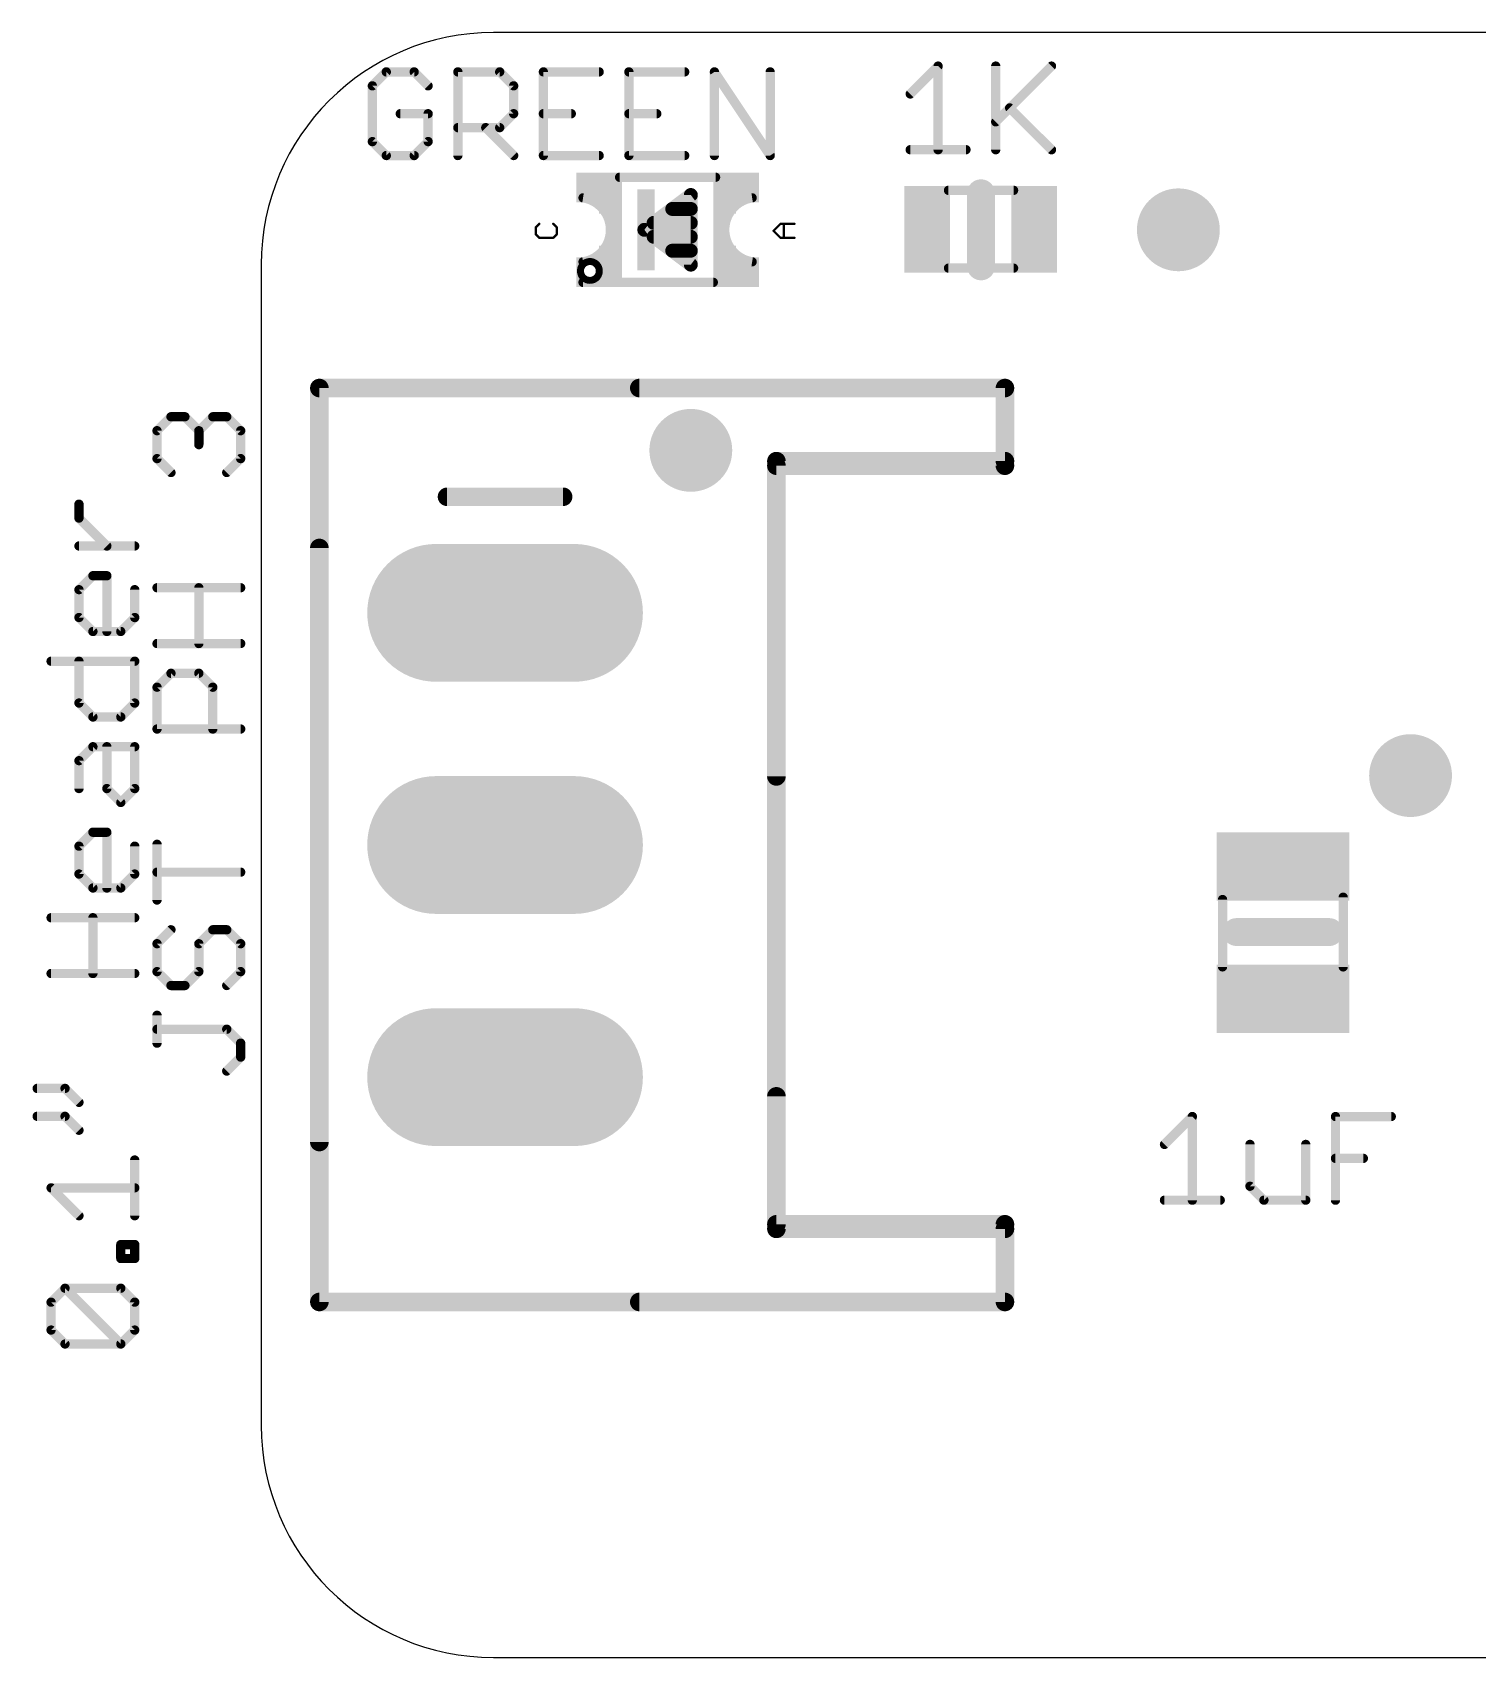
# Model space of a CAD drawing. Extents: x -2.5 to 25.4, y 0 to 17.8.
# Drawn here: x -2.5 to 13.31, y 0 to 17.78 of the extents above; entities that cross this region are included whole.
import ezdxf

# ---------------------------------------------------------------- set-up
doc = ezdxf.new("R2010")
doc.units = 0
for name, color, linetype in [('17', 110, 'CONTINUOUS'), ('18', 110, 'CONTINUOUS'), ('20', 53, 'CONTINUOUS'), ('21', 40, 'CONTINUOUS'), ('27', 253, 'CONTINUOUS'), ('51', 253, 'CONTINUOUS')]:
    doc.layers.add(name, color=color, linetype=linetype)

# ---------------------------------------------------------------- blocks, each defined once
blk = doc.blocks.new('RECT')
blk.add_solid([(-0.5, -0.5), (0.5, -0.5), (-0.5, 0.5), (0.5, 0.5)])
blk = doc.blocks.new('LONGP100')
at = {"const_width": 1}
blk.add_lwpolyline([(-0.5, 0), (0.5, 0)], dxfattribs=at)
at = {"const_width": 0.5}
for points in [[(-0.5, 0.25, 1), (-0.5, -0.25)], [(0.5, -0.25, 1), (0.5, 0.25)]]:
    blk.add_lwpolyline(points, format="xyb", dxfattribs=at)
blk = doc.blocks.new('ROUNDV')
at = {"const_width": 0.5}
blk.add_lwpolyline([(0, -0.25, 1), (0, 0.25, 1), (0, -0.25)], format="xyb", dxfattribs=at)

msp = doc.modelspace()

# ---------------------------------------------------------------- linework, layer by layer
at = {"layer": '20'}
for p, q in [((22.733, 17.78), (2.54, 17.78)), ((0, 15.24), (0, 2.54)), ((2.54, 0), (22.733, 0))]:
    msp.add_line(p, q, dxfattribs=at)
for centre, start, end in [((2.54, 15.24), 90, 180), ((2.54, 2.54), 180, 270)]:
    msp.add_arc(centre, 2.54, start, end, dxfattribs=at)
at = {"layer": '21'}
for points, const_width in [([(4.699, 16.002), (4.191, 15.621)], 0.1524), ([(4.699, 15.24), (4.699, 16.002)], 0.1524), ([(7.874, 16.021), (7.874, 15.221)], 0.3048), ([(4.4958, 15.8496), (4.699, 15.8496)], 0.1524), ([(4.191, 15.621), (4.699, 15.24)], 0.1524), ([(4.2926, 15.6972), (4.699, 15.6972)], 0.1524), ([(4.2926, 15.5448), (4.699, 15.5448)], 0.1524), ([(4.4958, 15.3924), (4.699, 15.3924)], 0.1524), ([(4.1355, 13.89), (8.1355, 13.89)], 0.2032), ([(8.1355, 13.89), (8.1355, 13.04)], 0.2032), ([(8.1355, 13.04), (5.6355, 13.04)], 0.2032), ([(5.6355, 13.04), (5.6355, 9.64)], 0.2032), ([(0.6355, 5.64), (0.6355, 12.14)], 0.2032), ([(11.684, 7.9375), (10.668, 7.9375)], 0.3048), ([(5.6355, 6.14), (5.6355, 4.74)], 0.2032), ([(5.6355, 4.74), (8.1355, 4.74)], 0.2032), ([(8.1355, 4.74), (8.1355, 3.89)], 0.2032), ([(8.1355, 3.89), (4.1355, 3.89)], 0.2032)]:
    msp.add_lwpolyline(points, dxfattribs=dict(at, const_width=const_width))
for points, const_width in [([(4.7371, 16.002, 1), (4.6609, 16.002)], 0.0762), ([(4.7219, 15.9715, 1), (4.6761, 16.0325)], 0.0762), ([(7.9502, 16.021, 1), (7.7978, 16.021)], 0.1524), ([(4.4958, 15.8877, 1), (4.4958, 15.8115)], 0.0762), ([(4.699, 15.8115, 1), (4.699, 15.8877)], 0.0762), ([(4.2139, 15.6515, 1), (4.1681, 15.5905)], 0.0762), ([(4.1681, 15.6515, 1), (4.2139, 15.5905)], 0.0762), ([(4.2926, 15.7353, 1), (4.2926, 15.6591)], 0.0762), ([(4.699, 15.6591, 1), (4.699, 15.7353)], 0.0762), ([(4.2926, 15.5829, 1), (4.2926, 15.5067)], 0.0762), ([(4.4958, 15.4305, 1), (4.4958, 15.3543)], 0.0762), ([(4.699, 15.5067, 1), (4.699, 15.5829)], 0.0762), ([(4.699, 15.3543, 1), (4.699, 15.4305)], 0.0762), ([(4.6761, 15.2095, 1), (4.7219, 15.2705)], 0.0762), ([(7.7978, 15.221, 1), (7.9502, 15.221)], 0.1524), ([(4.6609, 15.24, 1), (4.7371, 15.24)], 0.0762), ([(4.1355, 13.9408, 1), (4.1355, 13.8392)], 0.1016), ([(8.1863, 13.89, 1), (8.0847, 13.89)], 0.1016), ([(8.1355, 13.8392, 1), (8.1355, 13.9408)], 0.1016), ([(5.6355, 13.0908, 1), (5.6355, 12.9892)], 0.1016), ([(5.6863, 13.04, 1), (5.5847, 13.04)], 0.1016), ([(8.0847, 13.04, 1), (8.1863, 13.04)], 0.1016), ([(8.1355, 12.9892, 1), (8.1355, 13.0908)], 0.1016), ([(0.6863, 12.14, 1), (0.5847, 12.14)], 0.1016), ([(5.5847, 9.64, 1), (5.6863, 9.64)], 0.1016), ([(10.668, 8.0137, 1), (10.668, 7.8613)], 0.1524), ([(11.684, 7.8613, 1), (11.684, 8.0137)], 0.1524), ([(5.6863, 6.14, 1), (5.5847, 6.14)], 0.1016), ([(0.5847, 5.64, 1), (0.6863, 5.64)], 0.1016), ([(5.6355, 4.7908, 1), (5.6355, 4.6892)], 0.1016), ([(8.1863, 4.74, 1), (8.0847, 4.74)], 0.1016), ([(8.1355, 4.6892, 1), (8.1355, 4.7908)], 0.1016), ([(5.5847, 4.74, 1), (5.6863, 4.74)], 0.1016), ([(4.1355, 3.9408, 1), (4.1355, 3.8392)], 0.1016), ([(8.0847, 3.89, 1), (8.1863, 3.89)], 0.1016), ([(8.1355, 3.8392, 1), (8.1355, 3.9408)], 0.1016)]:
    msp.add_lwpolyline(points, format="xyb", dxfattribs=dict(at, const_width=const_width))
at = {"layer": '27', "const_width": 0.1016}
for points in [[(7.0993, 17.1074), (7.4044, 17.4125)], [(7.4044, 17.4125), (7.4044, 16.4973)], [(8.0348, 17.4125), (8.0348, 16.4973)], [(8.0348, 16.8024), (8.6449, 17.4125)], [(1.3677, 17.349), (1.2152, 17.1965)], [(1.2152, 17.1965), (1.2152, 16.5863)], [(1.6728, 17.349), (1.3677, 17.349)], [(1.8253, 17.1965), (1.6728, 17.349)], [(2.1507, 16.4338), (2.1507, 17.349)], [(2.1507, 17.349), (2.6083, 17.349)], [(2.6083, 17.349), (2.7608, 17.1965)], [(2.7608, 17.1965), (2.7608, 16.8914)], [(3.6964, 17.349), (3.0862, 17.349)], [(3.0862, 17.349), (3.0862, 16.4338)], [(4.6319, 17.349), (4.0218, 17.349)], [(4.0218, 17.349), (4.0218, 16.4338)], [(4.9573, 16.4338), (4.9573, 17.349)], [(4.9573, 17.349), (5.5674, 16.4338)], [(5.5674, 16.4338), (5.5674, 17.349)], [(1.8253, 16.8914), (1.5203, 16.8914)], [(1.8253, 16.5863), (1.8253, 16.8914)], [(2.7608, 16.8914), (2.6083, 16.7389)], [(3.0862, 16.8914), (3.3913, 16.8914)], [(4.0218, 16.8914), (4.3268, 16.8914)], [(8.1873, 16.9549), (8.6449, 16.4973)], [(2.6083, 16.7389), (2.1507, 16.7389)], [(2.4558, 16.7389), (2.7608, 16.4338)], [(1.2152, 16.5863), (1.3677, 16.4338)], [(1.6728, 16.4338), (1.8253, 16.5863)], [(7.0993, 16.4973), (7.7094, 16.4973)], [(1.3677, 16.4338), (1.6728, 16.4338)], [(3.0862, 16.4338), (3.6964, 16.4338)], [(4.0218, 16.4338), (4.6319, 16.4338)], [(-1.1405, 13.423), (-0.9879, 13.5755)], [(-0.9879, 13.5755), (-0.8354, 13.5755)], [(-0.8354, 13.5755), (-0.6829, 13.423)], [(-0.6829, 13.423), (-0.5304, 13.5755)], [(-0.5304, 13.5755), (-0.3778, 13.5755)], [(-0.3778, 13.5755), (-0.2253, 13.423)], [(-1.1405, 13.118), (-1.1405, 13.423)], [(-0.6829, 13.423), (-0.6829, 13.2705)], [(-0.2253, 13.423), (-0.2253, 13.118)], [(-0.9879, 12.9654), (-1.1405, 13.118)], [(-0.2253, 13.118), (-0.3778, 12.9654)], [(-1.9944, 12.4668), (-1.9944, 12.6193)], [(-1.6894, 12.1617), (-1.9944, 12.4668)], [(-1.3843, 12.1617), (-1.9944, 12.1617)], [(-1.9944, 11.6838), (-1.8419, 11.8363)], [(-1.8419, 11.8363), (-1.6894, 11.8363)], [(-1.6894, 11.8363), (-1.6894, 11.2262)], [(-1.1405, 11.7045), (-0.2253, 11.7045)], [(-0.6829, 11.0944), (-0.6829, 11.7045)], [(-1.9944, 11.3787), (-1.9944, 11.6838)], [(-1.3843, 11.6838), (-1.3843, 11.3787)], [(-1.8419, 11.2262), (-1.9944, 11.3787)], [(-1.3843, 11.3787), (-1.5368, 11.2262)], [(-1.5368, 11.2262), (-1.8419, 11.2262)], [(-0.2253, 11.0944), (-1.1405, 11.0944)], [(-2.2995, 10.9008), (-1.3843, 10.9008)], [(-1.9944, 10.4432), (-1.9944, 10.9008)], [(-1.3843, 10.9008), (-1.3843, 10.4432)], [(-1.1405, 10.6165), (-0.9879, 10.769)], [(-0.9879, 10.769), (-0.6829, 10.769)], [(-0.6829, 10.769), (-0.5304, 10.6165)], [(-1.8419, 10.2907), (-1.9944, 10.4432)], [(-1.3843, 10.4432), (-1.5368, 10.2907)], [(-1.1405, 10.1589), (-1.1405, 10.6165)], [(-0.5304, 10.6165), (-0.5304, 10.1589)], [(-1.5368, 10.2907), (-1.8419, 10.2907)], [(-0.2253, 10.1589), (-1.1405, 10.1589)], [(-1.9944, 9.8127), (-1.8419, 9.9653)], [(-1.8419, 9.9653), (-1.3843, 9.9653)], [(-1.6894, 9.5077), (-1.6894, 9.9653)], [(-1.3843, 9.9653), (-1.3843, 9.5077)], [(-1.9944, 9.5077), (-1.9944, 9.8127)], [(-1.5368, 9.3551), (-1.6894, 9.5077)], [(-1.3843, 9.5077), (-1.5368, 9.3551)], [(-1.9944, 8.8772), (-1.8419, 9.0297)], [(-1.8419, 9.0297), (-1.6894, 9.0297)], [(-1.6894, 9.0297), (-1.6894, 8.4196)], [(-1.9944, 8.5721), (-1.9944, 8.8772)], [(-1.3843, 8.8772), (-1.3843, 8.5721)], [(-1.1405, 8.2878), (-1.1405, 8.898)], [(-1.8419, 8.4196), (-1.9944, 8.5721)], [(-1.3843, 8.5721), (-1.5368, 8.4196)], [(-0.2253, 8.5929), (-1.1405, 8.5929)], [(-1.5368, 8.4196), (-1.8419, 8.4196)], [(-2.2995, 8.0942), (-1.3843, 8.0942)], [(-1.8419, 7.4841), (-1.8419, 8.0942)], [(-0.9879, 7.9624), (-1.1405, 7.8099)], [(-0.6829, 7.8099), (-0.5304, 7.9624)], [(-0.5304, 7.9624), (-0.3778, 7.9624)], [(-0.3778, 7.9624), (-0.2253, 7.8099)], [(-1.1405, 7.8099), (-1.1405, 7.5048)], [(-0.6829, 7.5048), (-0.6829, 7.8099)], [(-0.2253, 7.8099), (-0.2253, 7.5048)], [(-1.3843, 7.4841), (-2.2995, 7.4841)], [(-1.1405, 7.5048), (-0.9879, 7.3523)], [(-0.8354, 7.3523), (-0.6829, 7.5048)], [(-0.2253, 7.5048), (-0.3778, 7.3523)], [(-0.9879, 7.3523), (-0.8354, 7.3523)], [(-1.1405, 6.7219), (-1.1405, 7.0269)], [(-0.3778, 6.8744), (-1.1405, 6.8744)], [(-0.2253, 6.7219), (-0.3778, 6.8744)], [(-0.2253, 6.5693), (-0.2253, 6.7219)], [(-0.3778, 6.4168), (-0.2253, 6.5693)], [(-2.452, 6.2266), (-2.1469, 6.2266)], [(-2.1469, 6.2266), (-1.9944, 6.074)], [(-2.452, 5.9215), (-2.1469, 5.9215)], [(-2.1469, 5.9215), (-1.9944, 5.769)], [(9.8807, 5.6139), (10.1858, 5.919)], [(10.1858, 5.919), (10.1858, 5.0038)], [(11.7518, 5.0038), (11.7518, 5.919)], [(11.7518, 5.919), (12.3619, 5.919)], [(10.8163, 5.6139), (10.8163, 5.1563)], [(11.4264, 5.0038), (11.4264, 5.6139)], [(11.7518, 5.4614), (12.0568, 5.4614)], [(-1.3843, 4.8335), (-1.3843, 5.4436)], [(-1.9944, 4.8335), (-2.2995, 5.1385)], [(-2.2995, 5.1385), (-1.3843, 5.1385)], [(10.8163, 5.1563), (10.9688, 5.0038)], [(9.8807, 5.0038), (10.4909, 5.0038)], [(10.9688, 5.0038), (11.4264, 5.0038)], [(-1.5368, 4.3657), (-1.5368, 4.5182)], [(-1.5368, 4.5182), (-1.3843, 4.5182)], [(-1.3843, 4.5182), (-1.3843, 4.3657)], [(-1.3843, 4.3657), (-1.5368, 4.3657)], [(-2.2995, 3.8878), (-2.1469, 4.0403)], [(-2.1469, 4.0403), (-1.5368, 4.0403)], [(-1.5368, 3.4302), (-2.1469, 4.0403)], [(-1.5368, 4.0403), (-1.3843, 3.8878)], [(-2.2995, 3.5827), (-2.2995, 3.8878)], [(-1.3843, 3.8878), (-1.3843, 3.5827)], [(-2.1469, 3.4302), (-2.2995, 3.5827)], [(-1.3843, 3.5827), (-1.5368, 3.4302)], [(-1.5368, 3.4302), (-2.1469, 3.4302)]]:
    msp.add_lwpolyline(points, dxfattribs=at)
at = {"layer": '27', "const_width": 0.0508}
for points in [[(7.4298, 17.4125, 1), (7.379, 17.4125)], [(7.4223, 17.3945, 1), (7.3864, 17.4304)], [(8.0602, 17.4125, 1), (8.0094, 17.4125)], [(8.6629, 17.3945, 1), (8.627, 17.4304)], [(1.2406, 17.1965, 1), (1.1898, 17.1965)], [(1.3677, 17.3744, 1), (1.3677, 17.3236)], [(1.3857, 17.331, 1), (1.3498, 17.3669)], [(1.6908, 17.3669, 1), (1.6548, 17.331)], [(1.6728, 17.3236, 1), (1.6728, 17.3744)], [(2.1761, 17.349, 1), (2.1253, 17.349)], [(2.1507, 17.3744, 1), (2.1507, 17.3236)], [(2.6263, 17.3669, 1), (2.5904, 17.331)], [(2.6083, 17.3236, 1), (2.6083, 17.3744)], [(2.7862, 17.1965, 1), (2.7354, 17.1965)], [(3.0862, 17.3744, 1), (3.0862, 17.3236)], [(3.1116, 17.349, 1), (3.0608, 17.349)], [(3.6964, 17.3236, 1), (3.6964, 17.3744)], [(4.0218, 17.3744, 1), (4.0218, 17.3236)], [(4.0472, 17.349, 1), (3.9964, 17.349)], [(4.6319, 17.3236, 1), (4.6319, 17.3744)], [(4.9784, 17.3631, 1), (4.9361, 17.3349)], [(4.9827, 17.349, 1), (4.9319, 17.349)], [(5.5928, 17.349, 1), (5.542, 17.349)], [(1.1972, 17.2144, 1), (1.2332, 17.1785)], [(1.8074, 17.1785, 1), (1.8433, 17.2144)], [(2.7429, 17.1785, 1), (2.7788, 17.2144)], [(7.0813, 17.1254, 1), (7.1173, 17.0895)], [(1.5203, 16.9168, 1), (1.5203, 16.866)], [(1.8507, 16.8914, 1), (1.7999, 16.8914)], [(1.8253, 16.866, 1), (1.8253, 16.9168)], [(2.7354, 16.8914, 1), (2.7862, 16.8914)], [(2.7788, 16.8734, 1), (2.7429, 16.9094)], [(3.0862, 16.9168, 1), (3.0862, 16.866)], [(3.3913, 16.866, 1), (3.3913, 16.9168)], [(4.0218, 16.9168, 1), (4.0218, 16.866)], [(4.3268, 16.866, 1), (4.3268, 16.9168)], [(8.2053, 16.9729, 1), (8.1694, 16.9369)], [(2.1507, 16.7643, 1), (2.1507, 16.7135)], [(2.4737, 16.7568, 1), (2.4378, 16.7209)], [(2.5904, 16.7568, 1), (2.6263, 16.7209)], [(2.6083, 16.7135, 1), (2.6083, 16.7643)], [(8.0169, 16.8203, 1), (8.0528, 16.7844)], [(1.2332, 16.6043, 1), (1.1972, 16.5684)], [(1.1898, 16.5863, 1), (1.2406, 16.5863)], [(1.7999, 16.5863, 1), (1.8507, 16.5863)], [(1.8433, 16.5684, 1), (1.8074, 16.6043)], [(7.0993, 16.5227, 1), (7.0993, 16.4719)], [(7.7094, 16.4719, 1), (7.7094, 16.5227)], [(8.627, 16.4793, 1), (8.6629, 16.5153)], [(1.3677, 16.4592, 1), (1.3677, 16.4084)], [(1.3498, 16.4158, 1), (1.3857, 16.4518)], [(1.6548, 16.4518, 1), (1.6908, 16.4158)], [(1.6728, 16.4084, 1), (1.6728, 16.4592)], [(2.1253, 16.4338, 1), (2.1761, 16.4338)], [(2.7429, 16.4158, 1), (2.7788, 16.4518)], [(3.0862, 16.4592, 1), (3.0862, 16.4084)], [(3.0608, 16.4338, 1), (3.1116, 16.4338)], [(3.6964, 16.4084, 1), (3.6964, 16.4592)], [(4.0218, 16.4592, 1), (4.0218, 16.4084)], [(3.9964, 16.4338, 1), (4.0472, 16.4338)], [(4.6319, 16.4084, 1), (4.6319, 16.4592)], [(4.9319, 16.4338, 1), (4.9827, 16.4338)], [(5.542, 16.4338, 1), (5.5928, 16.4338)], [(5.5463, 16.4197, 1), (5.5885, 16.4479)], [(7.379, 16.4973, 1), (7.4298, 16.4973)], [(8.0094, 16.4973, 1), (8.0602, 16.4973)], [(-0.9879, 13.6009, 1), (-0.9879, 13.5502)], [(-0.97, 13.5576, 1), (-1.0059, 13.5935)], [(-0.8175, 13.5935, 1), (-0.8534, 13.5576)], [(-0.8354, 13.5502, 1), (-0.8354, 13.6009)], [(-0.5304, 13.6009, 1), (-0.5304, 13.5502)], [(-0.5124, 13.5576, 1), (-0.5483, 13.5935)], [(-0.3599, 13.5935, 1), (-0.3958, 13.5576)], [(-0.3778, 13.5502, 1), (-0.3778, 13.6009)], [(-1.1151, 13.423, 1), (-1.1659, 13.423)], [(-1.1584, 13.441, 1), (-1.1225, 13.4051)], [(-0.6575, 13.423, 1), (-0.7083, 13.423)], [(-0.7009, 13.441, 1), (-0.6649, 13.4051)], [(-0.7009, 13.4051, 1), (-0.6649, 13.441)], [(-0.1999, 13.423, 1), (-0.2507, 13.423)], [(-0.2433, 13.4051, 1), (-0.2073, 13.441)], [(-1.1225, 13.1359, 1), (-1.1584, 13.1)], [(-0.7083, 13.2705, 1), (-0.6575, 13.2705)], [(-0.2073, 13.1, 1), (-0.2433, 13.1359)], [(-1.1659, 13.118, 1), (-1.1151, 13.118)], [(-1.0059, 12.9475, 1), (-0.97, 12.9834)], [(-0.3958, 12.9834, 1), (-0.3599, 12.9475)], [(-0.2507, 13.118, 1), (-0.1999, 13.118)], [(-1.969, 12.6193, 1), (-2.0198, 12.6193)], [(-1.9765, 12.4847, 1), (-2.0124, 12.4488)], [(-2.0198, 12.4668, 1), (-1.969, 12.4668)], [(-1.9944, 12.1871, 1), (-1.9944, 12.1363)], [(-1.7073, 12.1437, 1), (-1.6714, 12.1797)], [(-1.3843, 12.1363, 1), (-1.3843, 12.1871)], [(-1.8419, 11.8617, 1), (-1.8419, 11.8109)], [(-1.8239, 11.8183, 1), (-1.8599, 11.8543)], [(-1.664, 11.8363, 1), (-1.7148, 11.8363)], [(-1.6894, 11.8109, 1), (-1.6894, 11.8617)], [(-1.1405, 11.7299, 1), (-1.1405, 11.6791)], [(-0.6575, 11.7045, 1), (-0.7083, 11.7045)], [(-0.2253, 11.6791, 1), (-0.2253, 11.7299)], [(-1.969, 11.6838, 1), (-2.0198, 11.6838)], [(-2.0124, 11.7017, 1), (-1.9765, 11.6658)], [(-1.3589, 11.6838, 1), (-1.4097, 11.6838)], [(-1.9765, 11.3967, 1), (-2.0124, 11.3607)], [(-2.0198, 11.3787, 1), (-1.969, 11.3787)], [(-1.4097, 11.3787, 1), (-1.3589, 11.3787)], [(-1.3663, 11.3607, 1), (-1.4023, 11.3967)], [(-1.8419, 11.2516, 1), (-1.8419, 11.2008)], [(-1.8599, 11.2082, 1), (-1.8239, 11.2441)], [(-1.7148, 11.2262, 1), (-1.664, 11.2262)], [(-1.5548, 11.2441, 1), (-1.5189, 11.2082)], [(-1.5368, 11.2008, 1), (-1.5368, 11.2516)], [(-1.1405, 11.1198, 1), (-1.1405, 11.069)], [(-0.7083, 11.0944, 1), (-0.6575, 11.0944)], [(-0.2253, 11.069, 1), (-0.2253, 11.1198)], [(-2.2995, 10.9262, 1), (-2.2995, 10.8754)], [(-1.969, 10.9008, 1), (-2.0198, 10.9008)], [(-1.3589, 10.9008, 1), (-1.4097, 10.9008)], [(-1.3843, 10.8754, 1), (-1.3843, 10.9262)], [(-0.9879, 10.7944, 1), (-0.9879, 10.7436)], [(-0.97, 10.751, 1), (-1.0059, 10.787)], [(-0.6649, 10.787, 1), (-0.7009, 10.751)], [(-0.6829, 10.7436, 1), (-0.6829, 10.7944)], [(-1.9765, 10.4611, 1), (-2.0124, 10.4252)], [(-1.3663, 10.4252, 1), (-1.4023, 10.4611)], [(-1.1151, 10.6165, 1), (-1.1659, 10.6165)], [(-1.1584, 10.6344, 1), (-1.1225, 10.5985)], [(-0.505, 10.6165, 1), (-0.5558, 10.6165)], [(-0.5483, 10.5985, 1), (-0.5124, 10.6344)], [(-2.0198, 10.4432, 1), (-1.969, 10.4432)], [(-1.8419, 10.3161, 1), (-1.8419, 10.2653)], [(-1.8599, 10.2727, 1), (-1.8239, 10.3086)], [(-1.5548, 10.3086, 1), (-1.5189, 10.2727)], [(-1.5368, 10.2653, 1), (-1.5368, 10.3161)], [(-1.4097, 10.4432, 1), (-1.3589, 10.4432)], [(-1.1405, 10.1843, 1), (-1.1405, 10.1335)], [(-1.1659, 10.1589, 1), (-1.1151, 10.1589)], [(-0.5558, 10.1589, 1), (-0.505, 10.1589)], [(-0.2253, 10.1335, 1), (-0.2253, 10.1843)], [(-1.8419, 9.9907, 1), (-1.8419, 9.9399)], [(-1.8239, 9.9473, 1), (-1.8599, 9.9832)], [(-1.664, 9.9653, 1), (-1.7148, 9.9653)], [(-1.3589, 9.9653, 1), (-1.4097, 9.9653)], [(-1.3843, 9.9399, 1), (-1.3843, 9.9907)], [(-1.969, 9.8127, 1), (-2.0198, 9.8127)], [(-2.0124, 9.8307, 1), (-1.9765, 9.7948)], [(-2.0198, 9.5077, 1), (-1.969, 9.5077)], [(-1.7148, 9.5077, 1), (-1.664, 9.5077)], [(-1.6714, 9.5256, 1), (-1.7073, 9.4897)], [(-1.4097, 9.5077, 1), (-1.3589, 9.5077)], [(-1.3663, 9.4897, 1), (-1.4023, 9.5256)], [(-1.5548, 9.3731, 1), (-1.5189, 9.3372)], [(-1.5548, 9.3372, 1), (-1.5189, 9.3731)], [(-1.8419, 9.0551, 1), (-1.8419, 9.0043)], [(-1.8239, 9.0118, 1), (-1.8599, 9.0477)], [(-1.664, 9.0297, 1), (-1.7148, 9.0297)], [(-1.6894, 9.0043, 1), (-1.6894, 9.0551)], [(-2.0124, 8.8952, 1), (-1.9765, 8.8592)], [(-1.969, 8.8772, 1), (-2.0198, 8.8772)], [(-1.3589, 8.8772, 1), (-1.4097, 8.8772)], [(-1.1151, 8.898, 1), (-1.1659, 8.898)], [(-1.9765, 8.5901, 1), (-2.0124, 8.5542)], [(-2.0198, 8.5721, 1), (-1.969, 8.5721)], [(-1.4097, 8.5721, 1), (-1.3589, 8.5721)], [(-1.3663, 8.5542, 1), (-1.4023, 8.5901)], [(-1.1405, 8.6183, 1), (-1.1405, 8.5675)], [(-0.2253, 8.5675, 1), (-0.2253, 8.6183)], [(-1.8419, 8.445, 1), (-1.8419, 8.3942)], [(-1.8599, 8.4017, 1), (-1.8239, 8.4376)], [(-1.7148, 8.4196, 1), (-1.664, 8.4196)], [(-1.5548, 8.4376, 1), (-1.5189, 8.4017)], [(-1.5368, 8.3942, 1), (-1.5368, 8.445)], [(-1.1659, 8.2878, 1), (-1.1151, 8.2878)], [(-2.2995, 8.1196, 1), (-2.2995, 8.0688)], [(-1.8165, 8.0942, 1), (-1.8673, 8.0942)], [(-1.3843, 8.0688, 1), (-1.3843, 8.1196)], [(-0.97, 7.9445, 1), (-1.0059, 7.9804)], [(-0.5304, 7.9878, 1), (-0.5304, 7.937)], [(-0.5124, 7.9445, 1), (-0.5483, 7.9804)], [(-0.3599, 7.9804, 1), (-0.3958, 7.9445)], [(-0.3778, 7.937, 1), (-0.3778, 7.9878)], [(-1.1151, 7.8099, 1), (-1.1659, 7.8099)], [(-1.1584, 7.8279, 1), (-1.1225, 7.7919)], [(-0.7009, 7.8279, 1), (-0.6649, 7.7919)], [(-0.6575, 7.8099, 1), (-0.7083, 7.8099)], [(-0.1999, 7.8099, 1), (-0.2507, 7.8099)], [(-0.2433, 7.7919, 1), (-0.2073, 7.8279)], [(-2.2995, 7.5095, 1), (-2.2995, 7.4587)], [(-1.8673, 7.4841, 1), (-1.8165, 7.4841)], [(-1.3843, 7.4587, 1), (-1.3843, 7.5095)], [(-1.1659, 7.5048, 1), (-1.1151, 7.5048)], [(-1.1225, 7.5228, 1), (-1.1584, 7.4869)], [(-0.7083, 7.5048, 1), (-0.6575, 7.5048)], [(-0.6649, 7.4869, 1), (-0.7009, 7.5228)], [(-0.2507, 7.5048, 1), (-0.1999, 7.5048)], [(-0.2073, 7.4869, 1), (-0.2433, 7.5228)], [(-0.9879, 7.3777, 1), (-0.9879, 7.3269)], [(-1.0059, 7.3344, 1), (-0.97, 7.3703)], [(-0.8534, 7.3703, 1), (-0.8175, 7.3344)], [(-0.8354, 7.3269, 1), (-0.8354, 7.3777)], [(-0.3958, 7.3703, 1), (-0.3599, 7.3344)], [(-1.1151, 7.0269, 1), (-1.1659, 7.0269)], [(-1.1405, 6.8998, 1), (-1.1405, 6.849)], [(-0.3599, 6.8924, 1), (-0.3958, 6.8564)], [(-0.3778, 6.849, 1), (-0.3778, 6.8998)], [(-0.1999, 6.7219, 1), (-0.2507, 6.7219)], [(-0.2433, 6.7039, 1), (-0.2073, 6.7398)], [(-1.1659, 6.7219, 1), (-1.1151, 6.7219)], [(-0.2507, 6.5693, 1), (-0.1999, 6.5693)], [(-0.2073, 6.5514, 1), (-0.2433, 6.5873)], [(-0.3958, 6.4348, 1), (-0.3599, 6.3988)], [(-2.452, 6.252, 1), (-2.452, 6.2012)], [(-2.129, 6.2445, 1), (-2.1649, 6.2086)], [(-2.1469, 6.2012, 1), (-2.1469, 6.252)], [(-2.0124, 6.0561, 1), (-1.9765, 6.092)], [(-2.452, 5.9469, 1), (-2.452, 5.8961)], [(-2.129, 5.9395, 1), (-2.1649, 5.9035)], [(-2.1469, 5.8961, 1), (-2.1469, 5.9469)], [(10.2112, 5.919, 1), (10.1604, 5.919)], [(10.2038, 5.901, 1), (10.1678, 5.9369)], [(11.7772, 5.919, 1), (11.7264, 5.919)], [(11.7518, 5.9444, 1), (11.7518, 5.8936)], [(12.3619, 5.8936, 1), (12.3619, 5.9444)], [(-2.0124, 5.751, 1), (-1.9765, 5.7869)], [(9.8628, 5.6319, 1), (9.8987, 5.596)], [(10.8417, 5.6139, 1), (10.7909, 5.6139)], [(11.4518, 5.6139, 1), (11.401, 5.6139)], [(11.7518, 5.4868, 1), (11.7518, 5.436)], [(12.0568, 5.436, 1), (12.0568, 5.4868)], [(-1.3589, 5.4436, 1), (-1.4097, 5.4436)], [(-2.2995, 5.1639, 1), (-2.2995, 5.1131)], [(-2.2815, 5.1565, 1), (-2.3174, 5.1206)], [(-1.3843, 5.1131, 1), (-1.3843, 5.1639)], [(10.8342, 5.1743, 1), (10.7983, 5.1384)], [(10.7909, 5.1563, 1), (10.8417, 5.1563)], [(9.8807, 5.0292, 1), (9.8807, 4.9784)], [(10.1604, 5.0038, 1), (10.2112, 5.0038)], [(10.4909, 4.9784, 1), (10.4909, 5.0292)], [(10.9688, 5.0292, 1), (10.9688, 4.9784)], [(10.9508, 4.9858, 1), (10.9868, 5.0218)], [(11.401, 5.0038, 1), (11.4518, 5.0038)], [(11.4264, 4.9784, 1), (11.4264, 5.0292)], [(11.7264, 5.0038, 1), (11.7772, 5.0038)], [(-2.0124, 4.8155, 1), (-1.9765, 4.8514)], [(-1.4097, 4.8335, 1), (-1.3589, 4.8335)], [(-1.5114, 4.5182, 1), (-1.5622, 4.5182)], [(-1.5368, 4.5436, 1), (-1.5368, 4.4928)], [(-1.3589, 4.5182, 1), (-1.4097, 4.5182)], [(-1.3843, 4.4928, 1), (-1.3843, 4.5436)], [(-1.5368, 4.3911, 1), (-1.5368, 4.3403)], [(-1.5622, 4.3657, 1), (-1.5114, 4.3657)], [(-1.4097, 4.3657, 1), (-1.3589, 4.3657)], [(-1.3843, 4.3403, 1), (-1.3843, 4.3911)], [(-2.129, 4.0583, 1), (-2.1649, 4.0223)], [(-2.1469, 4.0657, 1), (-2.1469, 4.0149)], [(-2.129, 4.0223, 1), (-2.1649, 4.0583)], [(-1.5189, 4.0583, 1), (-1.5548, 4.0223)], [(-1.5368, 4.0149, 1), (-1.5368, 4.0657)], [(-2.2741, 3.8878, 1), (-2.3249, 3.8878)], [(-2.3174, 3.9057, 1), (-2.2815, 3.8698)], [(-1.3589, 3.8878, 1), (-1.4097, 3.8878)], [(-1.4023, 3.8698, 1), (-1.3663, 3.9057)], [(-2.3249, 3.5827, 1), (-2.2741, 3.5827)], [(-2.2815, 3.6007, 1), (-2.3174, 3.5648)], [(-1.4097, 3.5827, 1), (-1.3589, 3.5827)], [(-1.3663, 3.5648, 1), (-1.4023, 3.6007)], [(-2.1469, 3.4556, 1), (-2.1469, 3.4048)], [(-2.1649, 3.4122, 1), (-2.129, 3.4481)], [(-1.5548, 3.4481, 1), (-1.5189, 3.4122)], [(-1.5548, 3.4122, 1), (-1.5189, 3.4481)], [(-1.5368, 3.4048, 1), (-1.5368, 3.4556)]]:
    msp.add_lwpolyline(points, format="xyb", dxfattribs=at)
at = {"layer": '51'}
for points, const_width in [([(3.92, 16.196), (4.97, 16.196)], 0.1016), ([(7.518, 16.053), (8.23, 16.053)], 0.1016), ([(3.0416, 15.6862), (3.0035, 15.6481)], 0.0254), ([(3.0035, 15.6481), (3.0035, 15.5718)], 0.0254), ([(3.2323, 15.6481), (3.1942, 15.6862)], 0.0254), ([(3.2323, 15.5718), (3.2323, 15.6481)], 0.0254), ([(5.6035, 15.61), (5.6798, 15.6862)], 0.0254), ([(5.6798, 15.6862), (5.8323, 15.6862)], 0.0254), ([(5.7179, 15.5337), (5.7179, 15.6862)], 0.0254), ([(3.0035, 15.5718), (3.0416, 15.5337)], 0.0254), ([(3.0416, 15.5337), (3.1942, 15.5337)], 0.0254), ([(3.1942, 15.5337), (3.2323, 15.5718)], 0.0254), ([(5.6798, 15.5337), (5.6035, 15.61)], 0.0254), ([(5.8323, 15.5337), (5.6798, 15.5337)], 0.0254), ([(7.518, 15.202), (8.23, 15.202)], 0.1016), ([(4.945, 15.046), (3.52, 15.046)], 0.1016), ([(0.6355, 3.89), (0.6355, 13.89)], 0.2032), ([(0.6355, 13.89), (8.1355, 13.89)], 0.2032), ([(8.1355, 13.89), (8.1355, 13.09)], 0.2032), ([(5.6355, 13.09), (5.6355, 4.69)], 0.2032), ([(8.1355, 13.09), (5.6355, 13.09)], 0.2032), ([(3.302, 12.7), (2.032, 12.7)], 0.2032), ([(11.836, 8.3185), (11.836, 7.5565)], 0.1016), ([(10.516, 8.2935), (10.516, 7.5565)], 0.1016), ([(5.6355, 4.69), (8.1355, 4.69)], 0.2032), ([(8.1355, 4.69), (8.1355, 3.89)], 0.2032), ([(8.1355, 3.89), (0.6355, 3.89)], 0.2032)]:
    msp.add_lwpolyline(points, dxfattribs=dict(at, const_width=const_width))
for points, const_width in [([(3.92, 16.2214, 1), (3.92, 16.1706)], 0.0508), ([(4.97, 16.1706, 1), (4.97, 16.2214)], 0.0508), ([(3.52, 15.271, 0.8571), (3.52, 15.971)], 0.1016), ([(3.5239, 15.9961, 1), (3.5161, 15.9459)], 0.0508), ([(5.37, 15.971, 0.8571), (5.37, 15.271)], 0.1016), ([(5.3739, 15.9459, 1), (5.3661, 15.9961)], 0.0508), ([(7.518, 16.0784, 1), (7.518, 16.0276)], 0.0508), ([(8.23, 16.0276, 1), (8.23, 16.0784)], 0.0508), ([(3.0099, 15.6481, 1), (2.9972, 15.6481)], 0.0127), ([(2.999, 15.6526, 1), (3.008, 15.6436)], 0.0127), ([(3.0461, 15.6817, 1), (3.0371, 15.6907)], 0.0127), ([(3.1987, 15.6907, 1), (3.1897, 15.6817)], 0.0127), ([(3.2386, 15.6481, 1), (3.226, 15.6481)], 0.0127), ([(3.2278, 15.6436, 1), (3.2368, 15.6526)], 0.0127), ([(5.6798, 15.6926, 1), (5.6798, 15.6799)], 0.0127), ([(5.6843, 15.6817, 1), (5.6753, 15.6907)], 0.0127), ([(5.7243, 15.6862, 1), (5.7116, 15.6862)], 0.0127), ([(5.8323, 15.6799, 1), (5.8323, 15.6926)], 0.0127), ([(3.008, 15.5763, 1), (2.999, 15.5673)], 0.0127), ([(2.9972, 15.5718, 1), (3.0099, 15.5718)], 0.0127), ([(3.0416, 15.5401, 1), (3.0416, 15.5274)], 0.0127), ([(3.0371, 15.5292, 1), (3.0461, 15.5382)], 0.0127), ([(3.1897, 15.5382, 1), (3.1987, 15.5292)], 0.0127), ([(3.1942, 15.5274, 1), (3.1942, 15.5401)], 0.0127), ([(3.226, 15.5718, 1), (3.2386, 15.5718)], 0.0127), ([(3.2368, 15.5673, 1), (3.2278, 15.5763)], 0.0127), ([(5.608, 15.6145, 1), (5.599, 15.6055)], 0.0127), ([(5.599, 15.6145, 1), (5.608, 15.6055)], 0.0127), ([(5.6798, 15.5401, 1), (5.6798, 15.5274)], 0.0127), ([(5.6753, 15.5292, 1), (5.6843, 15.5382)], 0.0127), ([(5.7116, 15.5337, 1), (5.7243, 15.5337)], 0.0127), ([(5.8323, 15.5274, 1), (5.8323, 15.5401)], 0.0127), ([(3.595, 15.068, 1), (3.595, 15.274, 1), (3.595, 15.068)], 0.0762), ([(3.5161, 15.2961, 1), (3.5239, 15.2459)], 0.0508), ([(5.3661, 15.2459, 1), (5.3739, 15.2961)], 0.0508), ([(7.518, 15.2274, 1), (7.518, 15.1766)], 0.0508), ([(8.23, 15.1766, 1), (8.23, 15.2274)], 0.0508), ([(3.52, 15.0714, 1), (3.52, 15.0206)], 0.0508), ([(4.945, 15.0206, 1), (4.945, 15.0714)], 0.0508), ([(0.6863, 13.89, 1), (0.5847, 13.89)], 0.1016), ([(0.6355, 13.9408, 1), (0.6355, 13.8392)], 0.1016), ([(8.1863, 13.89, 1), (8.0847, 13.89)], 0.1016), ([(8.1355, 13.8392, 1), (8.1355, 13.9408)], 0.1016), ([(5.6863, 13.09, 1), (5.5847, 13.09)], 0.1016), ([(5.6355, 13.1408, 1), (5.6355, 13.0392)], 0.1016), ([(8.1355, 13.0392, 1), (8.1355, 13.1408)], 0.1016), ([(8.0847, 13.09, 1), (8.1863, 13.09)], 0.1016), ([(2.032, 12.7508, 1), (2.032, 12.6492)], 0.1016), ([(3.302, 12.6492, 1), (3.302, 12.7508)], 0.1016), ([(11.8614, 8.3185, 1), (11.8106, 8.3185)], 0.0508), ([(10.5414, 8.2935, 1), (10.4906, 8.2935)], 0.0508), ([(10.4906, 7.5565, 1), (10.5414, 7.5565)], 0.0508), ([(11.8106, 7.5565, 1), (11.8614, 7.5565)], 0.0508), ([(5.6355, 4.7408, 1), (5.6355, 4.6392)], 0.1016), ([(5.5847, 4.69, 1), (5.6863, 4.69)], 0.1016), ([(8.1863, 4.69, 1), (8.0847, 4.69)], 0.1016), ([(8.1355, 4.6392, 1), (8.1355, 4.7408)], 0.1016), ([(0.6355, 3.9408, 1), (0.6355, 3.8392)], 0.1016), ([(0.5847, 3.89, 1), (0.6863, 3.89)], 0.1016), ([(8.0847, 3.89, 1), (8.1863, 3.89)], 0.1016), ([(8.1355, 3.8392, 1), (8.1355, 3.9408)], 0.1016)]:
    msp.add_lwpolyline(points, format="xyb", dxfattribs=dict(at, const_width=const_width))

# ---------------------------------------------------------------- block references
at = {"layer": '17', "xscale": 1.508, "yscale": 1.508}
for p in [(2.667, 11.43), (2.667, 11.43), (2.667, 8.89), (2.667, 8.89), (2.667, 6.35), (2.667, 6.35)]:
    msp.add_blockref('LONGP100', p, dxfattribs=at)
at = {"layer": '18', "xscale": 0.9064, "yscale": 0.9064}
for p in [(10.033, 15.621), (10.033, 15.621), (4.699, 13.208), (4.699, 13.208), (12.573, 9.6495), (12.573, 9.6495)]:
    msp.add_blockref('ROUNDV', p, dxfattribs=at)
at = {"layer": '21', "xscale": 0.889, "yscale": 0.1905, "rotation": 90}
msp.add_blockref('RECT', (4.2092, 15.621), dxfattribs=at)
at = {"layer": '51'}
for p, xscale, yscale, rotation in [((3.695, 16.0835), 0.325, 0.5, 90), ((5.195, 16.0835), 0.325, 0.5, 90), ((3.82, 15.871), 0.15, 0.25, 90), ((5.07, 15.871), 0.15, 0.25, 90), ((3.8575, 15.621), 0.4, 0.175, 90), ((5.0325, 15.621), 0.4, 0.175, 90), ((3.4825, 15.1585), 0.325, 0.075, 90), ((3.814, 15.171), 0.3, 0.262, 90), ((3.82, 15.371), 0.15, 0.25, 90), ((5.07, 15.371), 0.15, 0.25, 90), ((5.195, 15.1585), 0.325, 0.5, 90), ((2.667, 11.43), 0.508, 0.508, 270), ((2.667, 8.89), 0.508, 0.508, 270), ((11.1772, 8.6547), 0.7501, 1.4501, 270), ((11.1772, 7.2069), 0.7501, 1.4501, 270), ((2.667, 6.35), 0.508, 0.508, 270)]:
    msp.add_blockref('RECT', p, dxfattribs=dict(at, xscale=xscale, yscale=yscale, rotation=rotation))
at = {"layer": '51', "xscale": 0.5001, "yscale": 0.95}
for p in [(7.2858, 15.6261), (8.4543, 15.6261)]:
    msp.add_blockref('RECT', p, dxfattribs=at)

doc.saveas('drawing.dxf')
